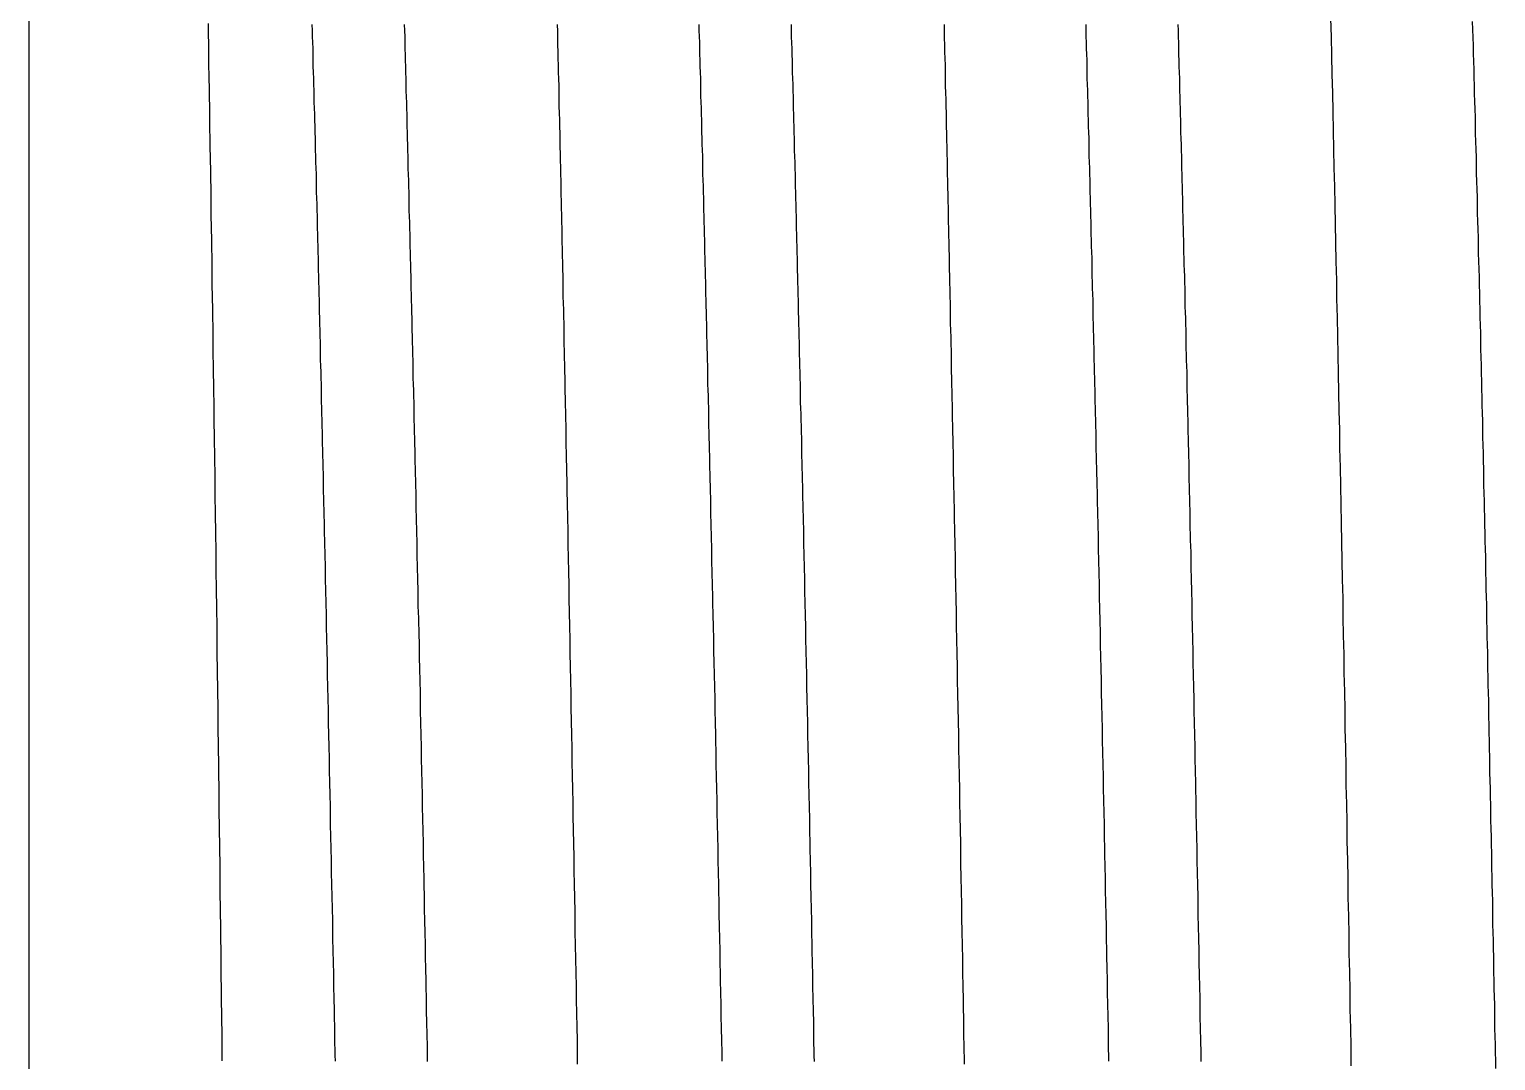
# Model space of a CAD drawing. Header units: millimetres. Extents: x 0 to 3800, y -67 to 2530.
# Drawn here: x 2223.99 to 2229.83, y 901.01 to 905.12 of the extents above; entities that cross this region are included whole.
import ezdxf

# ---------------------------------------------------------------- set-up
doc = ezdxf.new("R2010")
doc.units = ezdxf.units.MM
doc.layers.add('내부선 및 부속', color=4, linetype='Continuous')

msp = doc.modelspace()

# ---------------------------------------------------------------- linework, layer by layer
at = {"layer": '내부선 및 부속', "linetype": 'Continuous'}
msp.add_line((2223.9926, 877.4044), (2223.9926, 908.2004), dxfattribs=at)
at = {"layer": '내부선 및 부속', "linetype": 'Continuous', "flags": 128}
for points in [[(2224.7608, 901.0137), (2224.7608, 901.0387), (2224.7608, 901.0637), (2224.7598, 901.0887), (2224.7598, 901.1137), (2224.7598, 901.1387), (2224.7588, 901.1637), (2224.7588, 901.1887), (2224.7588, 901.2137), (2224.7578, 901.2387), (2224.7578, 901.2637), (2224.7578, 901.2897), (2224.7578, 901.3147), (2224.7568, 901.3397), (2224.7568, 901.3647), (2224.7568, 901.3897), (2224.7558, 901.4147), (2224.7558, 901.4397), (2224.7558, 901.4647), (2224.7548, 901.4897), (2224.7548, 901.5147), (2224.7548, 901.5397), (2224.7548, 901.5647), (2224.7538, 901.5897), (2224.7538, 901.6147), (2224.7538, 901.6397), (2224.7528, 901.6647), (2224.7528, 901.6897), (2224.7528, 901.7147), (2224.7518, 901.7397), (2224.7518, 901.7647), (2224.7518, 901.7897), (2224.7518, 901.8147), (2224.7508, 901.8397), (2224.7508, 901.8647), (2224.7508, 901.8897), (2224.7498, 901.9147), (2224.7498, 901.9397), (2224.7498, 901.9647), (2224.7488, 901.9897), (2224.7488, 902.0157), (2224.7488, 902.0407), (2224.7478, 902.0657), (2224.7478, 902.0907), (2224.7478, 902.1157), (2224.7468, 902.1407), (2224.7468, 902.1657), (2224.7468, 902.1907), (2224.7468, 902.2157), (2224.7458, 902.2407), (2224.7458, 902.2657), (2224.7458, 902.2907), (2224.7448, 902.3157), (2224.7448, 902.3407), (2224.7448, 902.3657), (2224.7438, 902.3907), (2224.7438, 902.4157), (2224.7438, 902.4407), (2224.7428, 902.4657), (2224.7428, 902.4907), (2224.7428, 902.5157), (2224.7418, 902.5407), (2224.7418, 902.5657), (2224.7418, 902.5907), (2224.7408, 902.6157), (2224.7408, 902.6407), (2224.7408, 902.6657), (2224.7408, 902.6907), (2224.7398, 902.7157), (2224.7398, 902.7417), (2224.7398, 902.7667), (2224.7388, 902.7917), (2224.7388, 902.8167), (2224.7388, 902.8167), (2224.7388, 902.8417), (2224.7378, 902.8667), (2224.7378, 902.8917), (2224.7378, 902.9167), (2224.7368, 902.9417), (2224.7368, 902.9667), (2224.7368, 902.9917), (2224.7358, 903.0167), (2224.7358, 903.0417), (2224.7358, 903.0667), (2224.7348, 903.0917), (2224.7348, 903.1167), (2224.7348, 903.1417), (2224.7338, 903.1667), (2224.7338, 903.1917), (2224.7338, 903.2167), (2224.7328, 903.2417), (2224.7328, 903.2667), (2224.7328, 903.2917), (2224.7318, 903.3167), (2224.7318, 903.3417), (2224.7318, 903.3667), (2224.7308, 903.3917), (2224.7308, 903.4167), (2224.7308, 903.4417), (2224.7298, 903.4677), (2224.7298, 903.4927), (2224.7298, 903.5177), (2224.7288, 903.5427), (2224.7288, 903.5677), (2224.7288, 903.5927), (2224.7278, 903.6177), (2224.7278, 903.6427), (2224.7268, 903.6677), (2224.7268, 903.6927), (2224.7268, 903.7177), (2224.7258, 903.7427), (2224.7258, 903.7677), (2224.7258, 903.7927), (2224.7248, 903.8177), (2224.7248, 903.8427), (2224.7248, 903.8677), (2224.7238, 903.8927), (2224.7238, 903.9177), (2224.7238, 903.9427), (2224.7228, 903.9677), (2224.7228, 903.9927), (2224.7228, 904.0177), (2224.7218, 904.0427), (2224.7218, 904.0677), (2224.7208, 904.0927), (2224.7208, 904.1177), (2224.7208, 904.1427), (2224.7198, 904.1677), (2224.7198, 904.1927), (2224.7198, 904.2187), (2224.7188, 904.2437), (2224.7188, 904.2687), (2224.7188, 904.2937), (2224.7178, 904.3187), (2224.7178, 904.3437), (2224.7168, 904.3687), (2224.7168, 904.3937), (2224.7168, 904.4187), (2224.7158, 904.4437), (2224.7158, 904.4687), (2224.7158, 904.4937), (2224.7148, 904.5187), (2224.7148, 904.5437), (2224.7148, 904.5687), (2224.7138, 904.5937), (2224.7138, 904.6187), (2224.7128, 904.6437), (2224.7128, 904.6687), (2224.7128, 904.6937), (2224.7118, 904.7187), (2224.7118, 904.7437), (2224.7108, 904.7687), (2224.7108, 904.7937), (2224.7108, 904.8187), (2224.7098, 904.8437), (2224.7098, 904.8687), (2224.7098, 904.8937), (2224.7088, 904.9187), (2224.7088, 904.9437), (2224.7078, 904.9697), (2224.7078, 904.9947), (2224.7078, 905.0197), (2224.7068, 905.0447), (2224.7068, 905.0697), (2224.7058, 905.0947), (2224.7058, 905.1197), (2224.7058, 905.1447)], [(2225.1178, 905.1407), (2225.1188, 905.1167), (2225.1188, 905.0927), (2225.1198, 905.0687), (2225.1208, 905.0447), (2225.1208, 905.0217), (2225.1218, 904.9977), (2225.1218, 904.9737), (2225.1228, 904.9497), (2225.1238, 904.9257), (2225.1238, 904.9017), (2225.1248, 904.8777), (2225.1258, 904.8547), (2225.1258, 904.8307), (2225.1268, 904.8067), (2225.1278, 904.7827), (2225.1278, 904.7587), (2225.1288, 904.7347), (2225.1288, 904.7107), (2225.1298, 904.6877), (2225.1308, 904.6637), (2225.1308, 904.6397), (2225.1318, 904.6157), (2225.1318, 904.5917), (2225.1328, 904.5677), (2225.1338, 904.5437), (2225.1338, 904.5207), (2225.1348, 904.4967), (2225.1348, 904.4727), (2225.1358, 904.4487), (2225.1368, 904.4247), (2225.1368, 904.4007), (2225.1378, 904.3767), (2225.1378, 904.3527), (2225.1388, 904.3297), (2225.1398, 904.3057), (2225.1398, 904.2817), (2225.1408, 904.2577), (2225.1408, 904.2337), (2225.1418, 904.2097), (2225.1418, 904.1857), (2225.1428, 904.1627), (2225.1438, 904.1387), (2225.1438, 904.1147), (2225.1448, 904.0907), (2225.1448, 904.0667), (2225.1458, 904.0427), (2225.1458, 904.0187), (2225.1468, 903.9957), (2225.1478, 903.9717), (2225.1478, 903.9477), (2225.1488, 903.9237), (2225.1488, 903.8997), (2225.1498, 903.8757), (2225.1498, 903.8517), (2225.1508, 903.8287), (2225.1508, 903.8047), (2225.1518, 903.7807), (2225.1528, 903.7567), (2225.1528, 903.7327), (2225.1538, 903.7087), (2225.1538, 903.6847), (2225.1548, 903.6617), (2225.1548, 903.6377), (2225.1558, 903.6137), (2225.1558, 903.5897), (2225.1568, 903.5657), (2225.1568, 903.5417), (2225.1578, 903.5177), (2225.1588, 903.4937), (2225.1588, 903.4707), (2225.1598, 903.4467), (2225.1598, 903.4227), (2225.1608, 903.3987), (2225.1608, 903.3747), (2225.1618, 903.3507), (2225.1618, 903.3267), (2225.1628, 903.3037), (2225.1628, 903.2797), (2225.1628, 903.2797), (2225.1638, 903.2557), (2225.1638, 903.2317), (2225.1648, 903.2077), (2225.1648, 903.1837), (2225.1658, 903.1597), (2225.1658, 903.1367), (2225.1668, 903.1127), (2225.1678, 903.0887), (2225.1678, 903.0647), (2225.1688, 903.0407), (2225.1688, 903.0167), (2225.1698, 902.9927), (2225.1698, 902.9697), (2225.1708, 902.9457), (2225.1708, 902.9217), (2225.1718, 902.8977), (2225.1718, 902.8737), (2225.1728, 902.8497), (2225.1728, 902.8257), (2225.1738, 902.8017), (2225.1738, 902.7787), (2225.1748, 902.7547), (2225.1748, 902.7307), (2225.1758, 902.7067), (2225.1758, 902.6827), (2225.1768, 902.6587), (2225.1768, 902.6347), (2225.1778, 902.6117), (2225.1778, 902.5877), (2225.1788, 902.5637), (2225.1788, 902.5397), (2225.1798, 902.5157), (2225.1798, 902.4917), (2225.1808, 902.4677), (2225.1808, 902.4447), (2225.1818, 902.4207), (2225.1818, 902.3967), (2225.1828, 902.3727), (2225.1828, 902.3487), (2225.1838, 902.3247), (2225.1838, 902.3007), (2225.1848, 902.2777), (2225.1848, 902.2537), (2225.1858, 902.2297), (2225.1858, 902.2057), (2225.1868, 902.1817), (2225.1868, 902.1577), (2225.1878, 902.1337), (2225.1878, 902.1097), (2225.1888, 902.0867), (2225.1888, 902.0627), (2225.1898, 902.0387), (2225.1898, 902.0147), (2225.1898, 901.9907), (2225.1908, 901.9667), (2225.1908, 901.9427), (2225.1918, 901.9197), (2225.1918, 901.8957), (2225.1928, 901.8717), (2225.1928, 901.8477), (2225.1938, 901.8237), (2225.1938, 901.7997), (2225.1948, 901.7757), (2225.1948, 901.7527), (2225.1958, 901.7287), (2225.1958, 901.7047), (2225.1968, 901.6807), (2225.1968, 901.6567), (2225.1978, 901.6327), (2225.1978, 901.6087), (2225.1988, 901.5847), (2225.1988, 901.5617), (2225.1988, 901.5377), (2225.1998, 901.5137), (2225.1998, 901.4897), (2225.2008, 901.4657), (2225.2008, 901.4417), (2225.2018, 901.4177), (2225.2018, 901.3947), (2225.2028, 901.3707), (2225.2028, 901.3467), (2225.2038, 901.3227), (2225.2038, 901.2987), (2225.2048, 901.2747), (2225.2048, 901.2507), (2225.2058, 901.2277), (2225.2058, 901.2037), (2225.2058, 901.1797), (2225.2068, 901.1557), (2225.2068, 901.1317), (2225.2078, 901.1077), (2225.2078, 901.0837), (2225.2088, 901.0597), (2225.2088, 901.0367), (2225.2098, 901.0127)], [(2225.4848, 905.1397), (2225.4858, 905.1157), (2225.4868, 905.0917), (2225.4868, 905.0677), (2225.4878, 905.0437), (2225.4888, 905.0197), (2225.4888, 904.9967), (2225.4898, 904.9727), (2225.4898, 904.9487), (2225.4908, 904.9247), (2225.4918, 904.9007), (2225.4918, 904.8767), (2225.4928, 904.8527), (2225.4938, 904.8287), (2225.4938, 904.8057), (2225.4948, 904.7817), (2225.4948, 904.7577), (2225.4958, 904.7337), (2225.4968, 904.7097), (2225.4968, 904.6857), (2225.4978, 904.6617), (2225.4978, 904.6387), (2225.4988, 904.6147), (2225.4998, 904.5907), (2225.4998, 904.5667), (2225.5008, 904.5427), (2225.5018, 904.5187), (2225.5018, 904.4947), (2225.5028, 904.4717), (2225.5028, 904.4477), (2225.5038, 904.4237), (2225.5038, 904.3997), (2225.5048, 904.3757), (2225.5058, 904.3517), (2225.5058, 904.3277), (2225.5068, 904.3047), (2225.5068, 904.2807), (2225.5078, 904.2567), (2225.5088, 904.2327), (2225.5088, 904.2087), (2225.5098, 904.1847), (2225.5098, 904.1607), (2225.5108, 904.1377), (2225.5108, 904.1137), (2225.5118, 904.0897), (2225.5128, 904.0657), (2225.5128, 904.0417), (2225.5138, 904.0177), (2225.5138, 903.9937), (2225.5148, 903.9707), (2225.5148, 903.9467), (2225.5158, 903.9227), (2225.5168, 903.8987), (2225.5168, 903.8747), (2225.5178, 903.8507), (2225.5178, 903.8267), (2225.5188, 903.8027), (2225.5188, 903.7797), (2225.5198, 903.7557), (2225.5198, 903.7317), (2225.5208, 903.7077), (2225.5218, 903.6837), (2225.5218, 903.6597), (2225.5228, 903.6357), (2225.5228, 903.6127), (2225.5238, 903.5887), (2225.5238, 903.5647), (2225.5248, 903.5407), (2225.5248, 903.5167), (2225.5258, 903.4927), (2225.5258, 903.4687), (2225.5268, 903.4457), (2225.5268, 903.4217), (2225.5278, 903.3977), (2225.5288, 903.3737), (2225.5288, 903.3497), (2225.5298, 903.3257), (2225.5298, 903.3017), (2225.5298, 903.3017), (2225.5308, 903.2787), (2225.5308, 903.2547), (2225.5318, 903.2307), (2225.5318, 903.2067), (2225.5328, 903.1827), (2225.5328, 903.1587), (2225.5338, 903.1347), (2225.5338, 903.1107), (2225.5348, 903.0877), (2225.5348, 903.0637), (2225.5358, 903.0397), (2225.5358, 903.0157), (2225.5368, 902.9917), (2225.5368, 902.9677), (2225.5378, 902.9437), (2225.5378, 902.9207), (2225.5388, 902.8967), (2225.5388, 902.8727), (2225.5398, 902.8487), (2225.5398, 902.8247), (2225.5408, 902.8007), (2225.5418, 902.7767), (2225.5418, 902.7537), (2225.5428, 902.7297), (2225.5428, 902.7057), (2225.5438, 902.6817), (2225.5438, 902.6577), (2225.5448, 902.6337), (2225.5448, 902.6097), (2225.5458, 902.5867), (2225.5458, 902.5627), (2225.5468, 902.5387), (2225.5468, 902.5147), (2225.5478, 902.4907), (2225.5478, 902.4667), (2225.5488, 902.4427), (2225.5488, 902.4187), (2225.5488, 902.3957), (2225.5498, 902.3717), (2225.5498, 902.3477), (2225.5508, 902.3237), (2225.5508, 902.2997), (2225.5518, 902.2757), (2225.5518, 902.2517), (2225.5528, 902.2287), (2225.5528, 902.2047), (2225.5538, 902.1807), (2225.5538, 902.1567), (2225.5548, 902.1327), (2225.5548, 902.1087), (2225.5558, 902.0847), (2225.5558, 902.0617), (2225.5568, 902.0377), (2225.5568, 902.0137), (2225.5578, 901.9897), (2225.5578, 901.9657), (2225.5588, 901.9417), (2225.5588, 901.9177), (2225.5598, 901.8937), (2225.5598, 901.8707), (2225.5608, 901.8467), (2225.5608, 901.8227), (2225.5618, 901.7987), (2225.5618, 901.7747), (2225.5628, 901.7507), (2225.5628, 901.7267), (2225.5628, 901.7037), (2225.5638, 901.6797), (2225.5638, 901.6557), (2225.5648, 901.6317), (2225.5648, 901.6077), (2225.5658, 901.5837), (2225.5658, 901.5597), (2225.5668, 901.5367), (2225.5668, 901.5127), (2225.5678, 901.4887), (2225.5678, 901.4647), (2225.5688, 901.4407), (2225.5688, 901.4167), (2225.5698, 901.3927), (2225.5698, 901.3687), (2225.5708, 901.3457), (2225.5708, 901.3217), (2225.5708, 901.2977), (2225.5718, 901.2737), (2225.5718, 901.2497), (2225.5728, 901.2257), (2225.5728, 901.2017), (2225.5738, 901.1787), (2225.5738, 901.1547), (2225.5748, 901.1307), (2225.5748, 901.1067), (2225.5758, 901.0827), (2225.5758, 901.0587), (2225.5758, 901.0347), (2225.5768, 901.0117)], [(2226.0938, 905.1397), (2226.0948, 905.1127), (2226.0948, 905.0857), (2226.0958, 905.0587), (2226.0968, 905.0317), (2226.0968, 905.0047), (2226.0978, 904.9777), (2226.0978, 904.9507), (2226.0988, 904.9237), (2226.0998, 904.8957), (2226.0998, 904.8687), (2226.1008, 904.8417), (2226.1008, 904.8147), (2226.1018, 904.7877), (2226.1028, 904.7607), (2226.1028, 904.7337), (2226.1038, 904.7067), (2226.1038, 904.6797), (2226.1048, 904.6527), (2226.1058, 904.6257), (2226.1058, 904.5987), (2226.1068, 904.5717), (2226.1068, 904.5447), (2226.1078, 904.5177), (2226.1078, 904.4907), (2226.1088, 904.4637), (2226.1098, 904.4367), (2226.1098, 904.4097), (2226.1108, 904.3817), (2226.1108, 904.3547), (2226.1118, 904.3277), (2226.1118, 904.3007), (2226.1128, 904.2737), (2226.1138, 904.2467), (2226.1138, 904.2197), (2226.1148, 904.1927), (2226.1148, 904.1657), (2226.1158, 904.1387), (2226.1158, 904.1117), (2226.1168, 904.0847), (2226.1168, 904.0577), (2226.1178, 904.0307), (2226.1188, 904.0037), (2226.1188, 903.9767), (2226.1198, 903.9497), (2226.1198, 903.9227), (2226.1208, 903.8947), (2226.1208, 903.8677), (2226.1218, 903.8407), (2226.1218, 903.8137), (2226.1218, 903.8137), (2226.1228, 903.7867), (2226.1228, 903.7597), (2226.1238, 903.7327), (2226.1248, 903.7057), (2226.1248, 903.6787), (2226.1258, 903.6517), (2226.1258, 903.6247), (2226.1268, 903.5977), (2226.1268, 903.5707), (2226.1278, 903.5437), (2226.1278, 903.5167), (2226.1288, 903.4897), (2226.1288, 903.4627), (2226.1298, 903.4357), (2226.1298, 903.4087), (2226.1308, 903.3807), (2226.1308, 903.3537), (2226.1318, 903.3267), (2226.1328, 903.2997), (2226.1328, 903.2727), (2226.1338, 903.2457), (2226.1338, 903.2187), (2226.1348, 903.1917), (2226.1348, 903.1647), (2226.1358, 903.1377), (2226.1358, 903.1107), (2226.1368, 903.0837), (2226.1368, 903.0567), (2226.1378, 903.0297), (2226.1378, 903.0027), (2226.1388, 902.9757), (2226.1388, 902.9487), (2226.1398, 902.9217), (2226.1398, 902.8937), (2226.1408, 902.8667), (2226.1408, 902.8397), (2226.1418, 902.8127), (2226.1418, 902.7857), (2226.1428, 902.7587), (2226.1428, 902.7317), (2226.1438, 902.7047), (2226.1438, 902.6777), (2226.1448, 902.6507), (2226.1448, 902.6237), (2226.1458, 902.5967), (2226.1458, 902.5697), (2226.1468, 902.5427), (2226.1468, 902.5157), (2226.1478, 902.4887), (2226.1478, 902.4617), (2226.1488, 902.4347), (2226.1488, 902.4077), (2226.1498, 902.3797), (2226.1498, 902.3527), (2226.1508, 902.3257), (2226.1508, 902.2987), (2226.1518, 902.2717), (2226.1518, 902.2447), (2226.1528, 902.2177), (2226.1528, 902.1907), (2226.1538, 902.1637), (2226.1538, 902.1367), (2226.1548, 902.1097), (2226.1548, 902.0827), (2226.1558, 902.0557), (2226.1558, 902.0287), (2226.1568, 902.0017), (2226.1568, 901.9747), (2226.1578, 901.9477), (2226.1578, 901.9207), (2226.1588, 901.8927), (2226.1588, 901.8657), (2226.1598, 901.8387), (2226.1598, 901.8117), (2226.1608, 901.7847), (2226.1608, 901.7577), (2226.1618, 901.7307), (2226.1618, 901.7037), (2226.1628, 901.6767), (2226.1628, 901.6497), (2226.1638, 901.6227), (2226.1638, 901.5957), (2226.1648, 901.5687), (2226.1648, 901.5417), (2226.1648, 901.5147), (2226.1658, 901.4877), (2226.1658, 901.4607), (2226.1668, 901.4337), (2226.1668, 901.4057), (2226.1678, 901.3787), (2226.1678, 901.3517), (2226.1688, 901.3247), (2226.1688, 901.2977), (2226.1698, 901.2707), (2226.1698, 901.2437), (2226.1708, 901.2167), (2226.1708, 901.1897), (2226.1718, 901.1627), (2226.1718, 901.1357), (2226.1728, 901.1087), (2226.1728, 901.1087), (2226.1728, 901.0817), (2226.1728, 901.0547), (2226.1738, 901.0277), (2226.1738, 901.0007)], [(2226.6578, 905.1407), (2226.6578, 905.1167), (2226.6588, 905.0927), (2226.6598, 905.0687), (2226.6598, 905.0447), (2226.6608, 905.0217), (2226.6618, 904.9977), (2226.6618, 904.9737), (2226.6628, 904.9497), (2226.6638, 904.9257), (2226.6638, 904.9017), (2226.6648, 904.8777), (2226.6648, 904.8547), (2226.6658, 904.8307), (2226.6668, 904.8067), (2226.6668, 904.7827), (2226.6678, 904.7587), (2226.6688, 904.7347), (2226.6688, 904.7107), (2226.6698, 904.6877), (2226.6698, 904.6637), (2226.6708, 904.6397), (2226.6718, 904.6157), (2226.6718, 904.5917), (2226.6728, 904.5677), (2226.6728, 904.5437), (2226.6738, 904.5207), (2226.6748, 904.4967), (2226.6748, 904.4727), (2226.6758, 904.4487), (2226.6758, 904.4247), (2226.6768, 904.4007), (2226.6778, 904.3767), (2226.6778, 904.3537), (2226.6788, 904.3297), (2226.6788, 904.3057), (2226.6798, 904.2817), (2226.6808, 904.2577), (2226.6808, 904.2337), (2226.6818, 904.2097), (2226.6818, 904.1857), (2226.6828, 904.1627), (2226.6828, 904.1387), (2226.6838, 904.1147), (2226.6848, 904.0907), (2226.6848, 904.0667), (2226.6858, 904.0427), (2226.6858, 904.0187), (2226.6868, 903.9957), (2226.6868, 903.9717), (2226.6878, 903.9477), (2226.6888, 903.9237), (2226.6888, 903.8997), (2226.6898, 903.8757), (2226.6898, 903.8517), (2226.6908, 903.8287), (2226.6908, 903.8047), (2226.6918, 903.7807), (2226.6918, 903.7567), (2226.6928, 903.7327), (2226.6928, 903.7087), (2226.6938, 903.6847), (2226.6948, 903.6617), (2226.6948, 903.6377), (2226.6958, 903.6137), (2226.6958, 903.5897), (2226.6968, 903.5657), (2226.6968, 903.5417), (2226.6978, 903.5177), (2226.6978, 903.4937), (2226.6988, 903.4707), (2226.6988, 903.4467), (2226.6998, 903.4227), (2226.7008, 903.3987), (2226.7008, 903.3747), (2226.7018, 903.3507), (2226.7018, 903.3267), (2226.7028, 903.3037), (2226.7028, 903.2797), (2226.7028, 903.2797), (2226.7038, 903.2557), (2226.7038, 903.2317), (2226.7048, 903.2077), (2226.7048, 903.1837), (2226.7058, 903.1597), (2226.7058, 903.1367), (2226.7068, 903.1127), (2226.7068, 903.0887), (2226.7078, 903.0647), (2226.7078, 903.0407), (2226.7088, 903.0167), (2226.7088, 902.9927), (2226.7098, 902.9697), (2226.7098, 902.9457), (2226.7108, 902.9217), (2226.7108, 902.8977), (2226.7118, 902.8737), (2226.7128, 902.8497), (2226.7128, 902.8257), (2226.7138, 902.8017), (2226.7138, 902.7787), (2226.7148, 902.7547), (2226.7148, 902.7307), (2226.7158, 902.7067), (2226.7158, 902.6827), (2226.7168, 902.6587), (2226.7168, 902.6347), (2226.7178, 902.6117), (2226.7178, 902.5877), (2226.7188, 902.5637), (2226.7188, 902.5397), (2226.7198, 902.5157), (2226.7198, 902.4917), (2226.7208, 902.4677), (2226.7208, 902.4447), (2226.7218, 902.4207), (2226.7218, 902.3967), (2226.7228, 902.3727), (2226.7228, 902.3487), (2226.7238, 902.3247), (2226.7238, 902.3007), (2226.7238, 902.2777), (2226.7248, 902.2537), (2226.7248, 902.2297), (2226.7258, 902.2057), (2226.7258, 902.1817), (2226.7268, 902.1577), (2226.7268, 902.1337), (2226.7278, 902.1097), (2226.7278, 902.0867), (2226.7288, 902.0627), (2226.7288, 902.0387), (2226.7298, 902.0147), (2226.7298, 901.9907), (2226.7308, 901.9667), (2226.7308, 901.9427), (2226.7318, 901.9197), (2226.7318, 901.8957), (2226.7328, 901.8717), (2226.7328, 901.8477), (2226.7338, 901.8237), (2226.7338, 901.7997), (2226.7348, 901.7757), (2226.7348, 901.7527), (2226.7358, 901.7287), (2226.7358, 901.7047), (2226.7358, 901.6807), (2226.7368, 901.6567), (2226.7368, 901.6327), (2226.7378, 901.6087), (2226.7378, 901.5847), (2226.7388, 901.5617), (2226.7388, 901.5377), (2226.7398, 901.5137), (2226.7398, 901.4897), (2226.7408, 901.4657), (2226.7408, 901.4417), (2226.7418, 901.4177), (2226.7418, 901.3947), (2226.7428, 901.3707), (2226.7428, 901.3467), (2226.7428, 901.3227), (2226.7438, 901.2987), (2226.7438, 901.2747), (2226.7448, 901.2507), (2226.7448, 901.2277), (2226.7458, 901.2037), (2226.7458, 901.1797), (2226.7468, 901.1557), (2226.7468, 901.1317), (2226.7478, 901.1077), (2226.7478, 901.0837), (2226.7488, 901.0597), (2226.7488, 901.0367), (2226.7488, 901.0127)], [(2227.0248, 905.1397), (2227.0258, 905.1157), (2227.0258, 905.0917), (2227.0268, 905.0677), (2227.0278, 905.0437), (2227.0278, 905.0197), (2227.0288, 904.9967), (2227.0298, 904.9727), (2227.0298, 904.9487), (2227.0308, 904.9247), (2227.0318, 904.9007), (2227.0318, 904.8767), (2227.0328, 904.8527), (2227.0328, 904.8297), (2227.0338, 904.8057), (2227.0348, 904.7817), (2227.0348, 904.7577), (2227.0358, 904.7337), (2227.0358, 904.7097), (2227.0368, 904.6857), (2227.0378, 904.6617), (2227.0378, 904.6387), (2227.0388, 904.6147), (2227.0398, 904.5907), (2227.0398, 904.5667), (2227.0408, 904.5427), (2227.0408, 904.5187), (2227.0418, 904.4947), (2227.0428, 904.4717), (2227.0428, 904.4477), (2227.0438, 904.4237), (2227.0438, 904.3997), (2227.0448, 904.3757), (2227.0448, 904.3517), (2227.0458, 904.3277), (2227.0468, 904.3047), (2227.0468, 904.2807), (2227.0478, 904.2567), (2227.0478, 904.2327), (2227.0488, 904.2087), (2227.0498, 904.1847), (2227.0498, 904.1607), (2227.0508, 904.1377), (2227.0508, 904.1137), (2227.0518, 904.0897), (2227.0518, 904.0657), (2227.0528, 904.0417), (2227.0538, 904.0177), (2227.0538, 903.9937), (2227.0548, 903.9707), (2227.0548, 903.9467), (2227.0558, 903.9227), (2227.0558, 903.8987), (2227.0568, 903.8747), (2227.0568, 903.8507), (2227.0578, 903.8267), (2227.0588, 903.8027), (2227.0588, 903.7797), (2227.0598, 903.7557), (2227.0598, 903.7317), (2227.0608, 903.7077), (2227.0608, 903.6837), (2227.0618, 903.6597), (2227.0618, 903.6357), (2227.0628, 903.6127), (2227.0638, 903.5887), (2227.0638, 903.5647), (2227.0648, 903.5407), (2227.0648, 903.5167), (2227.0658, 903.4927), (2227.0658, 903.4687), (2227.0668, 903.4457), (2227.0668, 903.4217), (2227.0678, 903.3977), (2227.0678, 903.3737), (2227.0688, 903.3497), (2227.0688, 903.3257), (2227.0698, 903.3017), (2227.0698, 903.3017), (2227.0698, 903.2787), (2227.0708, 903.2547), (2227.0718, 903.2307), (2227.0718, 903.2067), (2227.0728, 903.1827), (2227.0728, 903.1587), (2227.0738, 903.1347), (2227.0738, 903.1107), (2227.0748, 903.0877), (2227.0748, 903.0637), (2227.0758, 903.0397), (2227.0758, 903.0157), (2227.0768, 902.9917), (2227.0768, 902.9677), (2227.0778, 902.9437), (2227.0778, 902.9207), (2227.0788, 902.8967), (2227.0788, 902.8727), (2227.0798, 902.8487), (2227.0798, 902.8247), (2227.0808, 902.8007), (2227.0808, 902.7767), (2227.0818, 902.7537), (2227.0818, 902.7297), (2227.0828, 902.7057), (2227.0828, 902.6817), (2227.0838, 902.6577), (2227.0838, 902.6337), (2227.0848, 902.6097), (2227.0848, 902.5867), (2227.0858, 902.5627), (2227.0858, 902.5387), (2227.0868, 902.5147), (2227.0868, 902.4907), (2227.0878, 902.4667), (2227.0878, 902.4427), (2227.0888, 902.4187), (2227.0888, 902.3957), (2227.0898, 902.3717), (2227.0898, 902.3477), (2227.0908, 902.3237), (2227.0908, 902.2997), (2227.0918, 902.2757), (2227.0918, 902.2517), (2227.0928, 902.2287), (2227.0928, 902.2047), (2227.0938, 902.1807), (2227.0938, 902.1567), (2227.0948, 902.1327), (2227.0948, 902.1087), (2227.0958, 902.0847), (2227.0958, 902.0617), (2227.0968, 902.0377), (2227.0968, 902.0137), (2227.0978, 901.9897), (2227.0978, 901.9657), (2227.0988, 901.9417), (2227.0988, 901.9177), (2227.0998, 901.8937), (2227.0998, 901.8707), (2227.0998, 901.8467), (2227.1008, 901.8227), (2227.1008, 901.7987), (2227.1018, 901.7747), (2227.1018, 901.7507), (2227.1028, 901.7267), (2227.1028, 901.7037), (2227.1038, 901.6797), (2227.1038, 901.6557), (2227.1048, 901.6317), (2227.1048, 901.6077), (2227.1058, 901.5837), (2227.1058, 901.5597), (2227.1068, 901.5367), (2227.1068, 901.5127), (2227.1078, 901.4887), (2227.1078, 901.4647), (2227.1078, 901.4407), (2227.1088, 901.4167), (2227.1088, 901.3927), (2227.1098, 901.3687), (2227.1098, 901.3457), (2227.1108, 901.3217), (2227.1108, 901.2977), (2227.1118, 901.2737), (2227.1118, 901.2497), (2227.1128, 901.2257), (2227.1128, 901.2017), (2227.1138, 901.1787), (2227.1138, 901.1547), (2227.1138, 901.1307), (2227.1148, 901.1067), (2227.1148, 901.0827), (2227.1158, 901.0587), (2227.1158, 901.0347), (2227.1168, 901.0117)], [(2227.6338, 905.1397), (2227.6348, 905.1127), (2227.6348, 905.0857), (2227.6358, 905.0587), (2227.6358, 905.0317), (2227.6368, 905.0047), (2227.6378, 904.9777), (2227.6378, 904.9507), (2227.6388, 904.9237), (2227.6388, 904.8957), (2227.6398, 904.8687), (2227.6408, 904.8417), (2227.6408, 904.8147), (2227.6418, 904.7877), (2227.6418, 904.7607), (2227.6428, 904.7337), (2227.6438, 904.7067), (2227.6438, 904.6797), (2227.6448, 904.6527), (2227.6448, 904.6257), (2227.6458, 904.5987), (2227.6468, 904.5717), (2227.6468, 904.5447), (2227.6478, 904.5177), (2227.6478, 904.4907), (2227.6488, 904.4637), (2227.6488, 904.4367), (2227.6498, 904.4097), (2227.6508, 904.3817), (2227.6508, 904.3547), (2227.6518, 904.3277), (2227.6518, 904.3007), (2227.6528, 904.2737), (2227.6528, 904.2467), (2227.6538, 904.2197), (2227.6538, 904.1927), (2227.6548, 904.1657), (2227.6558, 904.1387), (2227.6558, 904.1117), (2227.6568, 904.0847), (2227.6568, 904.0577), (2227.6578, 904.0307), (2227.6578, 904.0037), (2227.6588, 903.9767), (2227.6588, 903.9497), (2227.6598, 903.9227), (2227.6608, 903.8947), (2227.6608, 903.8677), (2227.6618, 903.8407), (2227.6618, 903.8137), (2227.6618, 903.8137), (2227.6628, 903.7867), (2227.6628, 903.7597), (2227.6638, 903.7327), (2227.6638, 903.7057), (2227.6648, 903.6787), (2227.6648, 903.6517), (2227.6658, 903.6247), (2227.6668, 903.5977), (2227.6668, 903.5707), (2227.6678, 903.5437), (2227.6678, 903.5167), (2227.6688, 903.4897), (2227.6688, 903.4627), (2227.6698, 903.4357), (2227.6698, 903.4087), (2227.6708, 903.3807), (2227.6708, 903.3537), (2227.6718, 903.3267), (2227.6718, 903.2997), (2227.6728, 903.2727), (2227.6728, 903.2457), (2227.6738, 903.2187), (2227.6738, 903.1917), (2227.6748, 903.1647), (2227.6758, 903.1377), (2227.6758, 903.1107), (2227.6768, 903.0837), (2227.6768, 903.0567), (2227.6778, 903.0297), (2227.6778, 903.0027), (2227.6788, 902.9757), (2227.6788, 902.9487), (2227.6798, 902.9217), (2227.6798, 902.8937), (2227.6808, 902.8667), (2227.6808, 902.8397), (2227.6818, 902.8127), (2227.6818, 902.7857), (2227.6828, 902.7587), (2227.6828, 902.7317), (2227.6838, 902.7047), (2227.6838, 902.6777), (2227.6848, 902.6507), (2227.6848, 902.6237), (2227.6858, 902.5967), (2227.6858, 902.5697), (2227.6868, 902.5427), (2227.6868, 902.5157), (2227.6878, 902.4887), (2227.6878, 902.4617), (2227.6888, 902.4347), (2227.6888, 902.4077), (2227.6898, 902.3797), (2227.6898, 902.3527), (2227.6908, 902.3257), (2227.6908, 902.2987), (2227.6918, 902.2717), (2227.6918, 902.2447), (2227.6928, 902.2177), (2227.6928, 902.1907), (2227.6938, 902.1637), (2227.6938, 902.1367), (2227.6948, 902.1097), (2227.6948, 902.0827), (2227.6958, 902.0557), (2227.6958, 902.0287), (2227.6968, 902.0017), (2227.6968, 901.9747), (2227.6978, 901.9477), (2227.6978, 901.9207), (2227.6988, 901.8927), (2227.6988, 901.8657), (2227.6998, 901.8387), (2227.6998, 901.8117), (2227.6998, 901.7847), (2227.7008, 901.7577), (2227.7008, 901.7307), (2227.7018, 901.7037), (2227.7018, 901.6767), (2227.7028, 901.6497), (2227.7028, 901.6227), (2227.7038, 901.5957), (2227.7038, 901.5687), (2227.7048, 901.5417), (2227.7048, 901.5147), (2227.7058, 901.4877), (2227.7058, 901.4607), (2227.7068, 901.4337), (2227.7068, 901.4057), (2227.7078, 901.3787), (2227.7078, 901.3517), (2227.7088, 901.3247), (2227.7088, 901.2977), (2227.7098, 901.2707), (2227.7098, 901.2437), (2227.7098, 901.2167), (2227.7108, 901.1897), (2227.7108, 901.1627), (2227.7118, 901.1357), (2227.7118, 901.1087), (2227.7118, 901.1087), (2227.7128, 901.0817), (2227.7128, 901.0547), (2227.7138, 901.0277), (2227.7138, 901.0007)], [(2228.1978, 905.1407), (2228.1978, 905.1167), (2228.1988, 905.0927), (2228.1998, 905.0687), (2228.1998, 905.0447), (2228.2008, 905.0217), (2228.2018, 904.9977), (2228.2018, 904.9737), (2228.2028, 904.9497), (2228.2028, 904.9257), (2228.2038, 904.9017), (2228.2048, 904.8777), (2228.2048, 904.8547), (2228.2058, 904.8307), (2228.2068, 904.8067), (2228.2068, 904.7827), (2228.2078, 904.7587), (2228.2078, 904.7347), (2228.2088, 904.7107), (2228.2098, 904.6877), (2228.2098, 904.6637), (2228.2108, 904.6397), (2228.2108, 904.6157), (2228.2118, 904.5917), (2228.2128, 904.5677), (2228.2128, 904.5437), (2228.2138, 904.5207), (2228.2138, 904.4967), (2228.2148, 904.4727), (2228.2158, 904.4487), (2228.2158, 904.4247), (2228.2168, 904.4007), (2228.2168, 904.3767), (2228.2178, 904.3537), (2228.2188, 904.3297), (2228.2188, 904.3057), (2228.2198, 904.2817), (2228.2198, 904.2577), (2228.2208, 904.2337), (2228.2218, 904.2097), (2228.2218, 904.1857), (2228.2228, 904.1627), (2228.2228, 904.1387), (2228.2238, 904.1147), (2228.2238, 904.0907), (2228.2248, 904.0667), (2228.2258, 904.0427), (2228.2258, 904.0187), (2228.2268, 903.9957), (2228.2268, 903.9717), (2228.2278, 903.9477), (2228.2278, 903.9237), (2228.2288, 903.8997), (2228.2288, 903.8757), (2228.2298, 903.8517), (2228.2308, 903.8287), (2228.2308, 903.8047), (2228.2318, 903.7807), (2228.2318, 903.7567), (2228.2328, 903.7327), (2228.2328, 903.7087), (2228.2338, 903.6847), (2228.2338, 903.6617), (2228.2348, 903.6377), (2228.2358, 903.6137), (2228.2358, 903.5897), (2228.2368, 903.5657), (2228.2368, 903.5417), (2228.2378, 903.5177), (2228.2378, 903.4947), (2228.2388, 903.4707), (2228.2388, 903.4467), (2228.2398, 903.4227), (2228.2398, 903.3987), (2228.2408, 903.3747), (2228.2408, 903.3507), (2228.2418, 903.3267), (2228.2418, 903.3037), (2228.2428, 903.2797), (2228.2428, 903.2797), (2228.2438, 903.2557), (2228.2438, 903.2317), (2228.2448, 903.2077), (2228.2448, 903.1837), (2228.2458, 903.1597), (2228.2458, 903.1367), (2228.2468, 903.1127), (2228.2468, 903.0887), (2228.2478, 903.0647), (2228.2478, 903.0407), (2228.2488, 903.0167), (2228.2488, 902.9927), (2228.2498, 902.9697), (2228.2498, 902.9457), (2228.2508, 902.9217), (2228.2508, 902.8977), (2228.2518, 902.8737), (2228.2518, 902.8497), (2228.2528, 902.8257), (2228.2528, 902.8017), (2228.2538, 902.7787), (2228.2538, 902.7547), (2228.2548, 902.7307), (2228.2548, 902.7067), (2228.2558, 902.6827), (2228.2558, 902.6587), (2228.2568, 902.6347), (2228.2568, 902.6117), (2228.2578, 902.5877), (2228.2578, 902.5637), (2228.2588, 902.5397), (2228.2588, 902.5157), (2228.2598, 902.4917), (2228.2598, 902.4677), (2228.2608, 902.4447), (2228.2608, 902.4207), (2228.2618, 902.3967), (2228.2618, 902.3727), (2228.2628, 902.3487), (2228.2628, 902.3247), (2228.2638, 902.3007), (2228.2638, 902.2777), (2228.2648, 902.2537), (2228.2648, 902.2297), (2228.2658, 902.2057), (2228.2658, 902.1817), (2228.2668, 902.1577), (2228.2668, 902.1337), (2228.2678, 902.1097), (2228.2678, 902.0867), (2228.2688, 902.0627), (2228.2688, 902.0387), (2228.2698, 902.0147), (2228.2698, 901.9907), (2228.2708, 901.9667), (2228.2708, 901.9427), (2228.2718, 901.9197), (2228.2718, 901.8957), (2228.2728, 901.8717), (2228.2728, 901.8477), (2228.2728, 901.8237), (2228.2738, 901.7997), (2228.2738, 901.7757), (2228.2748, 901.7527), (2228.2748, 901.7287), (2228.2758, 901.7047), (2228.2758, 901.6807), (2228.2768, 901.6567), (2228.2768, 901.6327), (2228.2778, 901.6087), (2228.2778, 901.5847), (2228.2788, 901.5617), (2228.2788, 901.5377), (2228.2798, 901.5137), (2228.2798, 901.4897), (2228.2808, 901.4657), (2228.2808, 901.4417), (2228.2808, 901.4177), (2228.2818, 901.3947), (2228.2818, 901.3707), (2228.2828, 901.3467), (2228.2828, 901.3227), (2228.2838, 901.2987), (2228.2838, 901.2747), (2228.2848, 901.2507), (2228.2848, 901.2277), (2228.2858, 901.2037), (2228.2858, 901.1797), (2228.2868, 901.1557), (2228.2868, 901.1317), (2228.2868, 901.1077), (2228.2878, 901.0837), (2228.2878, 901.0597), (2228.2888, 901.0367), (2228.2888, 901.0127)], [(2228.5648, 905.1397), (2228.5658, 905.1157), (2228.5658, 905.0917), (2228.5668, 905.0677), (2228.5678, 905.0437), (2228.5678, 905.0197), (2228.5688, 904.9967), (2228.5688, 904.9727), (2228.5698, 904.9487), (2228.5708, 904.9247), (2228.5708, 904.9007), (2228.5718, 904.8767), (2228.5728, 904.8527), (2228.5728, 904.8297), (2228.5738, 904.8057), (2228.5738, 904.7817), (2228.5748, 904.7577), (2228.5758, 904.7337), (2228.5758, 904.7097), (2228.5768, 904.6857), (2228.5778, 904.6617), (2228.5778, 904.6387), (2228.5788, 904.6147), (2228.5788, 904.5907), (2228.5798, 904.5667), (2228.5808, 904.5427), (2228.5808, 904.5187), (2228.5818, 904.4947), (2228.5818, 904.4717), (2228.5828, 904.4477), (2228.5838, 904.4237), (2228.5838, 904.3997), (2228.5848, 904.3757), (2228.5848, 904.3517), (2228.5858, 904.3277), (2228.5858, 904.3047), (2228.5868, 904.2807), (2228.5878, 904.2567), (2228.5878, 904.2327), (2228.5888, 904.2087), (2228.5888, 904.1847), (2228.5898, 904.1607), (2228.5908, 904.1377), (2228.5908, 904.1137), (2228.5918, 904.0897), (2228.5918, 904.0657), (2228.5928, 904.0417), (2228.5928, 904.0177), (2228.5938, 903.9937), (2228.5948, 903.9707), (2228.5948, 903.9467), (2228.5958, 903.9227), (2228.5958, 903.8987), (2228.5968, 903.8747), (2228.5968, 903.8507), (2228.5978, 903.8267), (2228.5978, 903.8037), (2228.5988, 903.7797), (2228.5998, 903.7557), (2228.5998, 903.7317), (2228.6008, 903.7077), (2228.6008, 903.6837), (2228.6018, 903.6597), (2228.6018, 903.6357), (2228.6028, 903.6127), (2228.6028, 903.5887), (2228.6038, 903.5647), (2228.6038, 903.5407), (2228.6048, 903.5167), (2228.6058, 903.4927), (2228.6058, 903.4687), (2228.6068, 903.4457), (2228.6068, 903.4217), (2228.6078, 903.3977), (2228.6078, 903.3737), (2228.6088, 903.3497), (2228.6088, 903.3257), (2228.6098, 903.3017), (2228.6098, 903.3017), (2228.6098, 903.2787), (2228.6108, 903.2547), (2228.6108, 903.2307), (2228.6118, 903.2067), (2228.6118, 903.1827), (2228.6128, 903.1587), (2228.6128, 903.1347), (2228.6138, 903.1117), (2228.6138, 903.0877), (2228.6148, 903.0637), (2228.6158, 903.0397), (2228.6158, 903.0157), (2228.6168, 902.9917), (2228.6168, 902.9677), (2228.6178, 902.9437), (2228.6178, 902.9207), (2228.6188, 902.8967), (2228.6188, 902.8727), (2228.6198, 902.8487), (2228.6198, 902.8247), (2228.6208, 902.8007), (2228.6208, 902.7767), (2228.6218, 902.7537), (2228.6218, 902.7297), (2228.6228, 902.7057), (2228.6228, 902.6817), (2228.6238, 902.6577), (2228.6238, 902.6337), (2228.6248, 902.6097), (2228.6248, 902.5867), (2228.6258, 902.5627), (2228.6258, 902.5387), (2228.6268, 902.5147), (2228.6268, 902.4907), (2228.6278, 902.4667), (2228.6278, 902.4427), (2228.6288, 902.4187), (2228.6288, 902.3957), (2228.6298, 902.3717), (2228.6298, 902.3477), (2228.6308, 902.3237), (2228.6308, 902.2997), (2228.6318, 902.2757), (2228.6318, 902.2517), (2228.6328, 902.2287), (2228.6328, 902.2047), (2228.6338, 902.1807), (2228.6338, 902.1567), (2228.6348, 902.1327), (2228.6348, 902.1087), (2228.6348, 902.0847), (2228.6358, 902.0617), (2228.6358, 902.0377), (2228.6368, 902.0137), (2228.6368, 901.9897), (2228.6378, 901.9657), (2228.6378, 901.9417), (2228.6388, 901.9177), (2228.6388, 901.8937), (2228.6398, 901.8707), (2228.6398, 901.8467), (2228.6408, 901.8227), (2228.6408, 901.7987), (2228.6418, 901.7747), (2228.6418, 901.7507), (2228.6428, 901.7267), (2228.6428, 901.7037), (2228.6438, 901.6797), (2228.6438, 901.6557), (2228.6448, 901.6317), (2228.6448, 901.6077), (2228.6448, 901.5837), (2228.6458, 901.5597), (2228.6458, 901.5367), (2228.6468, 901.5127), (2228.6468, 901.4887), (2228.6478, 901.4647), (2228.6478, 901.4407), (2228.6488, 901.4167), (2228.6488, 901.3927), (2228.6498, 901.3697), (2228.6498, 901.3457), (2228.6508, 901.3217), (2228.6508, 901.2977), (2228.6518, 901.2737), (2228.6518, 901.2497), (2228.6518, 901.2257), (2228.6528, 901.2017), (2228.6528, 901.1787), (2228.6538, 901.1547), (2228.6538, 901.1307), (2228.6548, 901.1067), (2228.6548, 901.0827), (2228.6558, 901.0587), (2228.6558, 901.0347), (2228.6568, 901.0117)], [(2229.1728, 905.1647), (2229.1748, 905.0907), (2229.1768, 905.0167), (2229.1778, 904.9417), (2229.1798, 904.8677), (2229.1818, 904.7927), (2229.1828, 904.7187), (2229.1848, 904.6437), (2229.1858, 904.5697), (2229.1878, 904.4947), (2229.1898, 904.4207), (2229.1908, 904.3457), (2229.1928, 904.2717), (2229.1938, 904.1967), (2229.1958, 904.1227), (2229.1968, 904.0477), (2229.1988, 903.9737), (2229.1998, 903.8997), (2229.2018, 903.8247), (2229.2028, 903.7507), (2229.2048, 903.6757), (2229.2058, 903.6017), (2229.2078, 903.5267), (2229.2088, 903.4527), (2229.2108, 903.3777), (2229.2118, 903.3037), (2229.2138, 903.2287), (2229.2148, 903.1547), (2229.2158, 903.0797), (2229.2178, 903.0057), (2229.2188, 902.9307), (2229.2208, 902.8567), (2229.2218, 902.7817), (2229.2228, 902.7077), (2229.2248, 902.6327), (2229.2258, 902.5587), (2229.2278, 902.4847), (2229.2288, 902.4097), (2229.2298, 902.3357), (2229.2318, 902.2607), (2229.2328, 902.1867), (2229.2338, 902.1117), (2229.2358, 902.0377), (2229.2368, 901.9627), (2229.2378, 901.8887), (2229.2398, 901.8137), (2229.2408, 901.7397), (2229.2418, 901.6647), (2229.2438, 901.5907), (2229.2448, 901.5157), (2229.2458, 901.4417), (2229.2478, 901.3667), (2229.2488, 901.2927), (2229.2498, 901.2187), (2229.2518, 901.1437), (2229.2528, 901.0697), (2229.2538, 900.9947)], [(2229.7368, 905.1527), (2229.7378, 905.1207), (2229.7388, 905.0887), (2229.7398, 905.0567), (2229.7408, 905.0247), (2229.7418, 904.9927), (2229.7428, 904.9617), (2229.7428, 904.9297), (2229.7438, 904.8977), (2229.7448, 904.8657), (2229.7458, 904.8337), (2229.7468, 904.8027), (2229.7478, 904.7707), (2229.7488, 904.7387), (2229.7488, 904.7067), (2229.7498, 904.6747), (2229.7508, 904.6427), (2229.7518, 904.6117), (2229.7528, 904.5797), (2229.7528, 904.5477), (2229.7538, 904.5157), (2229.7548, 904.4837), (2229.7558, 904.4527), (2229.7568, 904.4207), (2229.7568, 904.3887), (2229.7578, 904.3567), (2229.7588, 904.3247), (2229.7598, 904.2927), (2229.7598, 904.2617), (2229.7608, 904.2297), (2229.7618, 904.1977), (2229.7628, 904.1657), (2229.7638, 904.1337), (2229.7638, 904.1027), (2229.7648, 904.0707), (2229.7658, 904.0387), (2229.7668, 904.0067), (2229.7668, 903.9747), (2229.7678, 903.9427), (2229.7688, 903.9117), (2229.7698, 903.8797), (2229.7698, 903.8477), (2229.7708, 903.8157), (2229.7718, 903.7837), (2229.7718, 903.7527), (2229.7728, 903.7207), (2229.7738, 903.6887), (2229.7748, 903.6567), (2229.7748, 903.6247), (2229.7758, 903.5927), (2229.7768, 903.5617), (2229.7768, 903.5297), (2229.7778, 903.4977), (2229.7788, 903.4657), (2229.7798, 903.4337), (2229.7798, 903.4017), (2229.7808, 903.3707), (2229.7818, 903.3387), (2229.7818, 903.3067), (2229.7828, 903.2747), (2229.7838, 903.2427), (2229.7838, 903.2117), (2229.7848, 903.1797), (2229.7858, 903.1477), (2229.7868, 903.1157), (2229.7868, 903.0837), (2229.7878, 903.0517), (2229.7888, 903.0207), (2229.7888, 902.9887), (2229.7898, 902.9567), (2229.7908, 902.9247), (2229.7908, 902.8927), (2229.7918, 902.8617), (2229.7928, 902.8297), (2229.7928, 902.8297), (2229.7928, 902.7977), (2229.7938, 902.7657), (2229.7948, 902.7337), (2229.7948, 902.7017), (2229.7958, 902.6707), (2229.7968, 902.6387), (2229.7968, 902.6067), (2229.7978, 902.5747), (2229.7988, 902.5427), (2229.7988, 902.5107), (2229.7998, 902.4797), (2229.8008, 902.4477), (2229.8008, 902.4157), (2229.8018, 902.3837), (2229.8028, 902.3517), (2229.8028, 902.3207), (2229.8038, 902.2887), (2229.8038, 902.2567), (2229.8048, 902.2247), (2229.8058, 902.1927), (2229.8058, 902.1607), (2229.8068, 902.1297), (2229.8078, 902.0977), (2229.8078, 902.0657), (2229.8088, 902.0337), (2229.8098, 902.0017), (2229.8098, 901.9707), (2229.8108, 901.9387), (2229.8118, 901.9067), (2229.8118, 901.8747), (2229.8128, 901.8427), (2229.8128, 901.8107), (2229.8138, 901.7797), (2229.8148, 901.7477), (2229.8148, 901.7157), (2229.8158, 901.6837), (2229.8168, 901.6517), (2229.8168, 901.6197), (2229.8178, 901.5887), (2229.8178, 901.5567), (2229.8188, 901.5247), (2229.8198, 901.4927), (2229.8198, 901.4607), (2229.8208, 901.4297), (2229.8218, 901.3977), (2229.8218, 901.3657), (2229.8228, 901.3337), (2229.8228, 901.3017), (2229.8238, 901.2697), (2229.8248, 901.2387), (2229.8248, 901.2067), (2229.8258, 901.1747), (2229.8258, 901.1427), (2229.8268, 901.1107), (2229.8278, 901.0787), (2229.8278, 901.0477), (2229.8288, 901.0157), (2229.8298, 900.9837)]]:
    msp.add_lwpolyline(points, dxfattribs=at)

doc.saveas('drawing.dxf')
